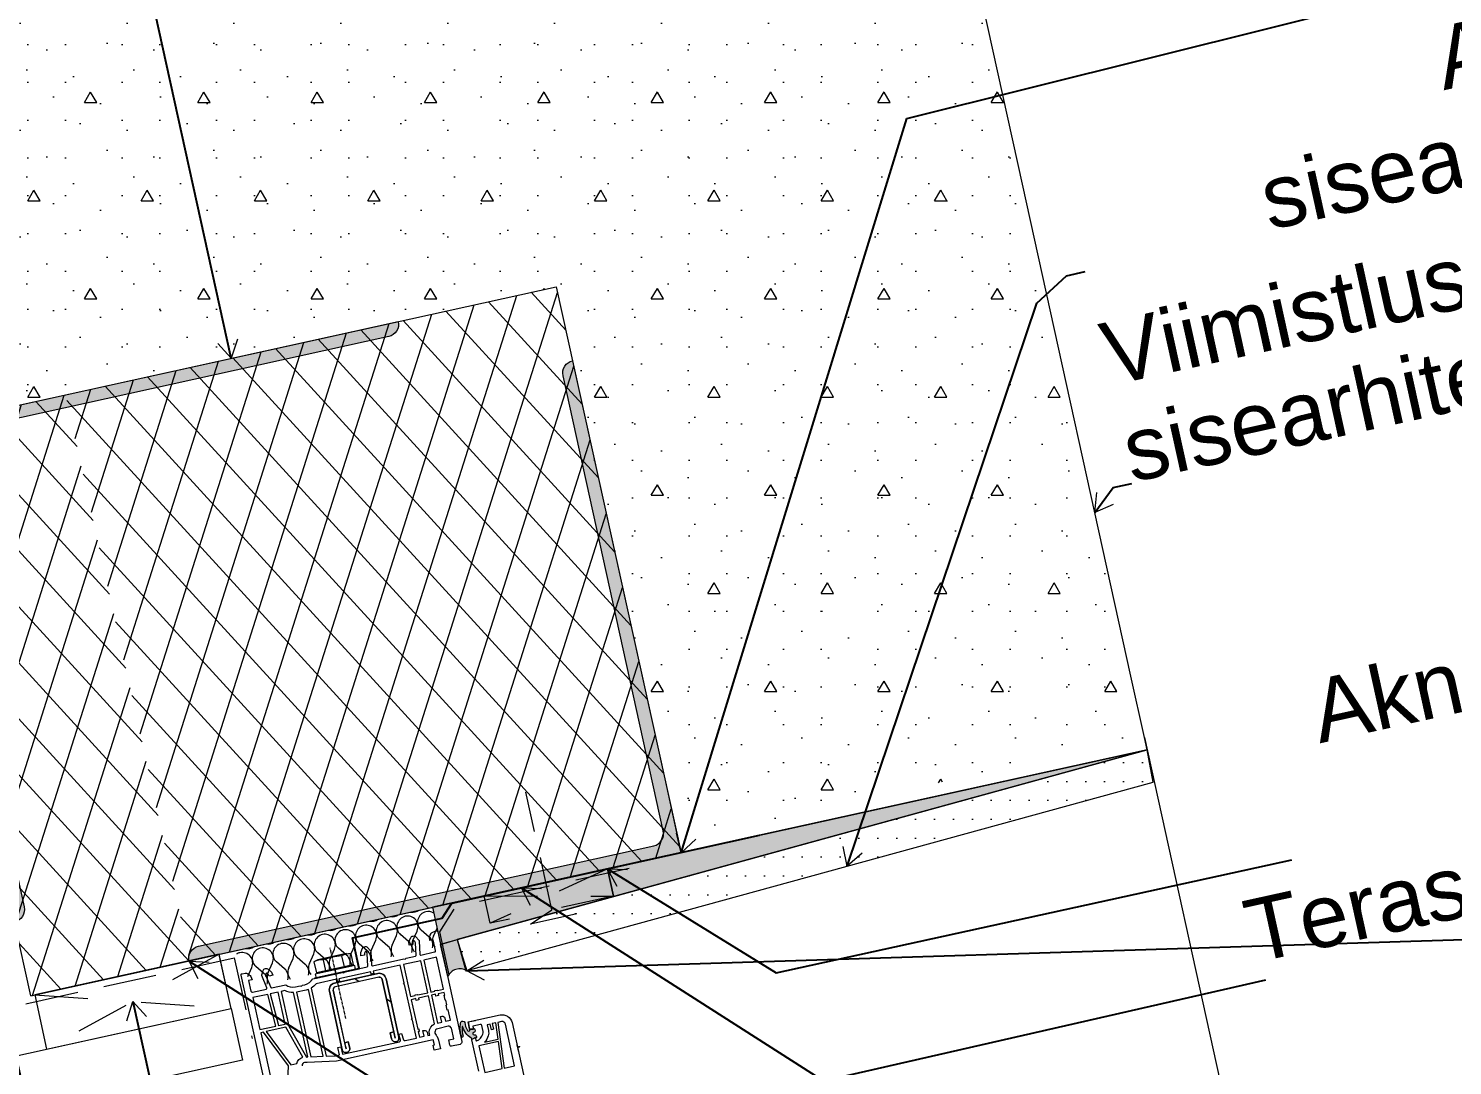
# Model space of a CAD drawing. Header units: millimetres. Extents: x 1638 to 3413, y -238 to 1458.
# Drawn here: x 2363 to 2928, y 397 to 809 of the extents above; entities that cross this region are included whole.
import ezdxf

# ---------------------------------------------------------------- set-up
doc = ezdxf.new("R2010")
doc.units = ezdxf.units.MM
doc.header["$MEASUREMENT"] = 0
for name, pattern in [('ACAD_ISO10W100', [1.8, 1.2, -0.3, 0, -0.3]), ('Dashed', [42.333333, 21.166667, -21.166667]), ('Hidden Line', [31.75, 21.166667, -10.583333]), ('Hidden Line (2)', [39.122222, 28.222222, -10.9])]:
    doc.linetypes.add(name, pattern=pattern)
for name, color, linetype, lineweight in [('0_Pen_No__1', 7, 'Continuous', 13), ('0_Pen_No__141', 7, 'Continuous', 20), ('0_Pen_No__2', 8, 'Continuous', 15), ('0_Pen_No__7', 7, 'Continuous', 35), ('2D Drafting - General_Pen_No__1', 7, 'Continuous', 13), ('2D Drafting - General_Pen_No__141', 7, 'Continuous', 20), ('Annotation - Label_Pen_No__2', 8, 'Continuous', 15), ('Dimensioning - General_Pen_No__1', 7, 'Continuous', 13), ('New_2D Drafting - General_Pen_No__1', 7, 'Continuous', 13), ('New_Structural - Bearing_Pen_No__1', 7, 'Continuous', 13), ('Structural - Bearing_Pen_No__1', 7, 'Continuous', 13), ('Structural - Bearing_Pen_No__2', 8, 'Continuous', 15)]:
    doc.layers.add(name, color=color, linetype=linetype, lineweight=lineweight)
for name, color, linetype, lineweight, true_color in [('0_Pen_No__146', 7, 'Continuous', 20, 0x5eaeff), ('0_Pen_No__161', 7, 'Continuous', 13, 0x6a6a6a), ('0_Pen_No__48', 7, 'Continuous', 25, 0xa80f02), ('0_Pen_No__61', 7, 'Continuous', 20, 0x6a6a6a), ('2D Drafting - General_Pen_No__145', 7, 'Continuous', 20, 0x0077b0), ('2D Drafting - General_Pen_No__61', 7, 'Continuous', 20, 0x6a6a6a)]:
    doc.layers.add(name, color=color, linetype=linetype, lineweight=lineweight, true_color=true_color)
doc.layers.add('Dimensioning - General', color=7, linetype='Continuous')
doc.styles.add('GENERATED_STYLE_1', font='')
doc.styles.add('GENERATED_STYLE_2', font='txt.shx')
doc.styles.get('GENERATED_STYLE_1').set_extended_font_data('Arial')
doc.dimstyles.new('GENERATED_STYLE__1', dxfattribs={"dimtxt": 30, "dimasz": 9.5, "dimexe": 0.18, "dimexo": 0.0625, "dimgap": 0, "dimtad": 1, "dimdec": 0, "dimzin": 0, "dimdsep": 46, "dimtxsty": 'GENERATED_STYLE_1', "dimblk": 'ARROWHEAD_2', "dimblk1": 'ARROWHEAD_2', "dimblk2": 'ARROWHEAD_2', "dimcen": 0.09, "dimse1": 1, "dimse2": 1, "dimclrd": 7, "dimclre": 7, "dimclrt": 7, "dimadec": 0, "dimazin": 0, "dimtfac": 1, "dimtdec": 4, "dimtmove": 0, "dimatfit": 3, "dimfxl": 0, "dimtolj": 1, "dimtzin": 0, "dimarcsym": 0})
doc.dimstyles.new('GENERATED_STYLE__2', dxfattribs={"dimtxt": 0.18, "dimasz": 7.6, "dimexe": 0.18, "dimexo": 0.0625, "dimgap": 0, "dimtad": 0, "dimtih": 1, "dimtoh": 1, "dimdec": 4, "dimzin": 0, "dimdsep": 46, "dimcen": 0.09, "dimadec": 0, "dimazin": 0, "dimtfac": 1, "dimtdec": 4, "dimtmove": 0, "dimatfit": 3, "dimldrblk": 'ARROWHEAD_14', "dimfxl": 0, "dimtolj": 1, "dimtzin": 0, "dimarcsym": 0})
pattern_1 = [(0, (0, 0), (0, 77.9423), [4.875, -40.125]), (0, (22.5, 38.97), (0, 77.9423), [4.875, -40.125]), (60, (0, 0), (-67.5, 38.9711), [4.875, -40.125]), (60, (45, 0), (-67.5, 38.9711), [4.875, -40.125]), (120, (4.875, 0), (67.5, 38.9711), [4.875, -40.125]), (120, (49.875, 0), (67.5, 38.9711), [4.875, -40.125]), (0, (0, 7.5), (0, 15), [0, -15, 0, -22.5]), (45, (7.5, 7.5), (-10.6066, 10.6066), [0, -11.25, 0, -18.75])]

# ---------------------------------------------------------------- blocks, each defined once
blk = doc.blocks.new('*X2')
at = {"layer": 'Structural - Bearing_Pen_No__2', "color": 8, "linetype": 'Continuous', "lineweight": 15}
for p, q in [((2498.96, 443.17), (2500.7, 447)), ((2505.53, 444.62), (2502.34, 447.36)), ((2507.17, 444.98), (2508.91, 448.8)), ((2513.73, 446.43), (2510.55, 449.17)), ((2515.37, 446.79), (2517.11, 450.61)), ((2521.93, 448.23), (2518.75, 450.97)), ((2523.57, 448.59), (2525.01, 451.76)), ((2474.35, 437.75), (2476.09, 441.58)), ((2480.92, 439.2), (2477.73, 441.94)), ((2482.56, 439.56), (2484.3, 443.38)), ((2489.12, 441.01), (2485.94, 443.75)), ((2490.76, 441.37), (2492.5, 445.19)), ((2497.32, 442.81), (2494.14, 445.55)), ((2449.87, 432.62), (2451.48, 436.16)), ((2456.31, 433.78), (2453.12, 436.52)), ((2457.95, 434.14), (2459.68, 437.97)), ((2464.51, 435.59), (2461.33, 438.33)), ((2466.15, 435.95), (2467.89, 439.77)), ((2472.71, 437.39), (2469.53, 440.13))]:
    blk.add_line(p, q, dxfattribs=at)
for centre, start, end in [((2515.4, 462.28), 259.6246, 305.2147), ((2521.49, 454.16), 102.4196, 229.2895), ((2521.49, 454.16), 58.2116, 102.4196), ((2523.6, 464.08), 259.6246, 264.7978), ((2490.79, 456.86), 259.6246, 305.2147), ((2496.88, 448.74), 102.4196, 229.2895), ((2496.88, 448.74), 335.5497, 102.4196), ((2498.99, 458.66), 259.6246, 305.2147), ((2505.08, 450.54), 102.4196, 229.2895), ((2505.08, 450.54), 335.5497, 102.4196), ((2507.2, 460.47), 259.6246, 305.2147), ((2513.29, 452.35), 102.4196, 229.2895), ((2513.29, 452.35), 335.5497, 102.4196), ((2466.18, 451.44), 259.6246, 305.2147), ((2472.27, 443.32), 102.4196, 229.2895), ((2472.27, 443.32), 335.5497, 102.4196), ((2474.38, 453.24), 259.6246, 305.2147), ((2480.47, 445.12), 102.4196, 229.2895), ((2480.47, 445.12), 335.5497, 102.4196), ((2482.59, 455.05), 259.6246, 305.2147), ((2488.68, 446.93), 102.4196, 229.2895), ((2488.68, 446.93), 335.5497, 102.4196), ((2519.19, 445.05), 155.5497, 220.203), ((2519.19, 445.05), 344.6363, 49.2895), ((2527.4, 446.86), 155.5497, 220.203), ((2447.66, 437.9), 102.4196, 122.6839), ((2447.66, 437.9), 335.5497, 102.4196), ((2449.77, 447.82), 259.6246, 305.2147), ((2455.86, 439.7), 102.4196, 229.2895), ((2455.86, 439.7), 335.5497, 102.4196), ((2457.98, 449.63), 259.6246, 305.2147), ((2464.06, 441.51), 102.4196, 229.2895), ((2464.06, 441.51), 335.5497, 102.4196), ((2486.38, 437.82), 344.6363, 49.2895), ((2494.58, 439.63), 155.5497, 220.203), ((2494.58, 439.63), 344.6363, 49.2895), ((2502.79, 441.44), 155.5497, 220.203), ((2502.79, 441.44), 344.6363, 49.2895), ((2510.99, 443.24), 155.5497, 220.203), ((2510.99, 443.24), 344.6363, 49.2895), ((2461.77, 432.4), 344.6363, 49.2895), ((2469.97, 434.21), 155.5497, 220.203), ((2469.97, 434.21), 344.6363, 49.2895), ((2478.18, 436.02), 155.5497, 220.203), ((2478.18, 436.02), 344.6363, 49.2895), ((2486.38, 437.82), 155.5497, 220.203), ((2453.57, 430.6), 344.6363, 49.2895), ((2461.77, 432.4), 155.5497, 220.203)]:
    blk.add_arc(centre, 4.2, start, end, dxfattribs=at)
blk = doc.blocks.new('*D6')
at = {"layer": 'Dimensioning - General_Pen_No__1', "color": 7, "linetype": 'Continuous', "lineweight": 13}
for p, q in [((2867.6, 230.04), (2871.96, 243.8)), ((2867.76, 246.08), (2871.79, 227.77)), ((2875.75, 238.24), (2869.78, 236.92)), ((2869.78, 236.92), (2605.62, 178.75)), ((2603.6, 187.9), (2607.63, 169.59)), ((2607.8, 185.63), (2603.44, 171.87)), ((2605.62, 178.75), (2599.65, 177.43))]:
    blk.add_line(p, q, dxfattribs=at)
at = {"layer": 'Dimensioning - General_Pen_No__1', "color": 7, "lineweight": 13, "insert": (2703.06, 206.35), "char_height": 30, "attachment_point": 7, "rotation": 12.42, "style": 'GENERATED_STYLE_1'}
blk.add_mtext('\\A1;{\\pql;\\fArial|b0|i0|c0|p34;270}', dxfattribs=at)
blk = doc.blocks.new('ARROWHEAD_2')
at = {"color": 0, "linetype": 'Continuous', "lineweight": 0}
for p, q in [((-0.378, -0.655), (0.378, 0.655)), ((0, 0), (-1, 0))]:
    blk.add_line(p, q, dxfattribs=at)
blk = doc.blocks.new('ARROWHEAD_14')
at = {"color": 0, "linetype": 'Continuous', "lineweight": 0}
blk.add_line((0, 0), (-1, 0), dxfattribs=at)
at = {"color": 0, "linetype": 'Continuous', "lineweight": 0, "flags": 128}
blk.add_lwpolyline([(-0.9093, 0.525), (0, 0), (-0.9093, -0.525)], dxfattribs=at)

msp = doc.modelspace()

# ---------------------------------------------------------------- hatches: boundary and pattern name
at = {"layer": '0_Pen_No__1', "linetype": 'Continuous', "lineweight": 13}
h = msp.add_hatch(dxfattribs=at)
h.set_pattern_fill('ANSI31_0001', style=0, pattern_type=2)
h.set_pattern_definition([(327.42, (2492.32, 431.707), (17.097, 26.754), [])])
h.paths.add_polyline_path([(2509.87, 408.46, -1), (2506.94, 407.81), (2506.41, 410.25), (2507.87, 410.58), (2503.29, 431.38, 0.414214), (2501.86, 432.29), (2484.67, 428.51, 0.414214), (2483.76, 427.08), (2488.34, 406.27), (2489.8, 406.6), (2490.34, 404.16, -1), (2487.41, 403.51), (2482.29, 426.75, -0.414214), (2484.35, 429.97), (2501.54, 433.76, -0.414214), (2504.76, 431.7)])
msp.add_hatch(color=7, dxfattribs=at).paths.add_polyline_path([(2534.22, 409.98), (2534.2, 410.04, -0.400954), (2534.38, 410.25, -0.033048), (2534.24, 410.83, -0.370227), (2534, 410.94), (2533.99, 411.03, -0.381423), (2534.16, 411.23, -0.013151), (2534.14, 411.83, -1.124232), (2534.15, 412.23, -0.047897), (2534.5, 414.41, -0.678822), (2536.01, 414.33, 0.100762), (2537.07, 411.16, 0.546779), (2538.05, 411.17), (2537.94, 411.66), (2539.49, 411.59), (2539.43, 411.87), (2539.56, 411.87, -0.341309), (2540.03, 411.47), (2540.13, 411.02, -0.414214), (2539.75, 410.43), (2539.55, 410.39, 1), (2539.77, 409.41), (2539.96, 409.45, -0.414214), (2540.56, 409.07), (2540.66, 408.6, -0.339454), (2540.41, 408.05), (2540.29, 407.99), (2540.22, 408.29), (2538.84, 407.57), (2538.78, 407.84, 0.249963), (2538.49, 408.2, -0.189468), (2535.17, 412.67, 0.789891), (2534.98, 412.67, 0.084557), (2535.39, 408.81, -0.888454), (2534.78, 408.71, -0.007198), (2534.6, 409.21, -0.015269), (2534.45, 409.86, -0.379459)])
at = {"layer": '0_Pen_No__161', "linetype": 'Continuous', "lineweight": 0, "true_color": 0xd9d9d9}
msp.add_hatch(color=254, dxfattribs=at).paths.add_polyline_path([(2533.01, 447.29), (2536.8, 434.85, 0.44889), (2529.25, 432.55), (2526.44, 445.28)])
at = {"layer": '2D Drafting - General_Pen_No__141', "linetype": 'Continuous', "lineweight": 20}
h = msp.add_hatch(dxfattribs=at)
h.set_pattern_fill('Gypsum_0001', style=0, pattern_type=2)
h.set_pattern_definition([(0, (0, 0), (0, 7.5), [0, -7.5])])
h.paths.add_polyline_path([(2806.88, 522.51), (2533.01, 447.29), (2536.45, 434.75), (2809.33, 509.7)])
at = {"layer": '2D Drafting - General_Pen_No__61', "linetype": 'Continuous', "lineweight": 0, "true_color": 0xd9d9d9}
for points in [[(2357.34, 454.22), (2314.33, 649.54), (2324.1, 651.69), (2509.65, 692.56, -0.414214), (2505.84, 686.6), (2325.17, 646.81, 0.414214), (2321.36, 640.85), (2361.15, 460.18, -0.414214)], [(2578.83, 677.02), (2621.87, 481.7), (2612.11, 479.55), (2426.56, 438.66, -0.414214), (2430.37, 444.62), (2611.03, 484.43, 0.414214), (2614.84, 490.39), (2575.02, 671.06, -0.414214)]]:
    msp.add_hatch(color=254, dxfattribs=at).paths.add_polyline_path(points)
at = {"layer": 'New_Structural - Bearing_Pen_No__1', "linetype": 'Continuous', "lineweight": 13}
h = msp.add_hatch(dxfattribs=at)
h.set_pattern_fill('Lightweight_Concrete_0001', style=0, pattern_type=2)
h.set_pattern_definition(pattern_1)
h.paths.add_polyline_path([(2716.55, 932.68), (2531.5, 891.92), (2572.36, 706.37), (2757.41, 747.12)])
h = msp.add_hatch(dxfattribs=at)
h.set_pattern_fill('Lightweight_Concrete_0001', style=0, pattern_type=2)
h.set_pattern_definition(pattern_1)
h.paths.add_polyline_path([(2531.5, 891.92), (2273.47, 835.1), (2314.33, 649.54), (2572.36, 706.37)])
h = msp.add_hatch(dxfattribs=at)
h.set_pattern_fill('Lightweight_Concrete_0001', style=0, pattern_type=2)
h.set_pattern_definition(pattern_1)
h.paths.add_polyline_path([(2757.41, 747.12), (2572.36, 706.37), (2615.38, 511.05), (2800.43, 551.8)])
h = msp.add_hatch(dxfattribs=at)
h.set_pattern_fill('Batt_Insulation_0001', style=0, pattern_type=2)
h.set_pattern_definition([(72.42, (2499.704, 572.611), (-14.2994, 4.5306), []), (132.42, (2499.704, 572.611), (11.0733, 10.1184), [])])
h.paths.add_polyline_path([(2572.36, 706.37), (2377.58, 663.47), (2427.04, 438.85), (2621.83, 481.75)])
h = msp.add_hatch(dxfattribs=at)
h.set_pattern_fill('Batt_Insulation_0001', style=0, pattern_type=2)
h.set_pattern_definition([(72.42, (2370.686, 544.198), (-14.2994, 4.5306), []), (132.42, (2370.686, 544.198), (11.0733, 10.1184), [])])
h.paths.add_polyline_path([(2314.33, 649.54), (2363.8, 424.92), (2427.04, 438.85), (2377.58, 663.47)])
h = msp.add_hatch(dxfattribs=at)
h.set_pattern_fill('Lightweight_Concrete_0001', style=0, pattern_type=2)
h.set_pattern_definition(pattern_1)
h.paths.add_polyline_path([(2800.43, 551.8), (2615.38, 511.05), (2620.76, 486.63), (2805.81, 527.39)])
at = {"layer": 'Structural - Bearing_Pen_No__2', "linetype": 'Continuous', "lineweight": 15}
h = msp.add_hatch(dxfattribs=at)
h.set_pattern_fill('Cut_Stone_0001', color=8, style=0, pattern_type=2)
h.set_pattern_definition([(143.8433, (2547.7953, 449.5404), (1.22426, 2.208256), [0, -1.683278, 0, -2.524917]), (84.6152, (2542.668, 448.4113), (-2.365025, 0.416868), [0, -1.291934, 0, -2.231522])])
h.paths.add_polyline_path([(2806.88, 522.51), (2523.19, 460.03), (2526.43, 445.34)])

# ---------------------------------------------------------------- linework, layer by layer
at = {"layer": '0_Pen_No__1', "color": 7, "linetype": 'Continuous', "lineweight": 13}
for p, q in [((2489.04, 441.65), (2490.8, 441.57)), ((2490.8, 441.57), (2491.77, 437.19)), ((2477.71, 439.16), (2476.14, 438.34)), ((2476.14, 438.34), (2477.11, 433.96)), ((2491.77, 437.19), (2477.11, 433.96)), ((2479.81, 439.15), (2480.78, 434.76)), ((2484.34, 436.01), (2484.82, 433.86)), ((2487.14, 440.77), (2488.1, 436.38)), ((2490.1, 436.82), (2490.18, 436.48)), ((2478.78, 434.32), (2478.85, 433.98)), ((2537.32, 414.5), (2540.25, 415.15)), ((2537.32, 414.5), (2540.25, 415.15)), ((2537.32, 414.5), (2537.96, 411.57)), ((2537.32, 414.5), (2537.96, 411.57)), ((2556.71, 405.46), (2557.36, 402.53))]:
    msp.add_line(p, q, dxfattribs=at)
at = {"layer": '0_Pen_No__1', "color": 7, "linetype": 'Continuous', "lineweight": 13, "flags": 128}
msp.add_lwpolyline([(2489.04, 441.65), (2477.71, 439.16)], dxfattribs=at)
for points in [[(2490.8, 441.57, 0.143594), (2487.14, 440.77)], [(2479.81, 439.15, 0.143594), (2476.14, 438.34)], [(2487.14, 440.77, 0.071797), (2479.81, 439.15)]]:
    msp.add_lwpolyline(points, format="xyb", dxfattribs=at)
at = {"layer": '0_Pen_No__1', "color": 7, "linetype": 'Continuous', "lineweight": 13}
for points in [[(2481.02, 400.92), (2484.76, 401.08), (2486.33, 401.43), (2485.69, 404.36), (2486.86, 404.62), (2487.51, 401.69), (2510.07, 406.66, 0.414214), (2510.45, 407.25), (2509.91, 409.69), (2510.89, 409.91), (2511.77, 407.48, 0.375902), (2512.35, 407.16), (2516.8, 408.14), (2515.23, 415.27), (2514.88, 415.5), (2515.11, 415.86), (2512.12, 429.43), (2511.76, 429.66), (2511.99, 430.02), (2510.44, 437.05), (2499.7, 434.68), (2499.91, 433.7), (2498.93, 433.49), (2498.72, 434.47), (2486.02, 431.67), (2486.24, 430.69), (2485.26, 430.48), (2485.05, 431.46), (2477.02, 429.69, -0.093612), (2475.06, 427.97)], [(2473.71, 400.62), (2468.08, 426.18, -0.130906), (2464.56, 426.94), (2463.17, 426.64), (2466.2, 412.87), (2473.23, 400.6)], [(2479.8, 400.87), (2473.95, 427.44, -0.035047), (2473.01, 427.17), (2469.28, 426.34), (2474.93, 400.67)], [(2518.07, 408.42), (2519.93, 408.83), (2519.43, 411.07), (2519.92, 411.18, -0.414214), (2521.11, 410.42), (2521.39, 409.15), (2522.1, 409.31, -0.082733), (2521.92, 410.41, -0.290501), (2524.07, 413.75), (2521.62, 424.87), (2517.62, 423.99), (2517.77, 423.3), (2516.79, 423.09), (2516.64, 423.77), (2514.78, 423.36), (2517.36, 411.64), (2517.75, 411.73), (2517.97, 410.75), (2517.58, 410.67)], [(2525.22, 414.09), (2526.88, 414.46), (2526.39, 416.7), (2526.88, 416.81, -0.414214), (2528.07, 416.05), (2528.35, 414.78), (2530.3, 415.21), (2529.4, 419.31), (2529.1, 419.24), (2528.67, 421.2), (2528.97, 421.26), (2528.54, 423.22), (2528.24, 423.15), (2527.81, 425.1), (2528.11, 425.17), (2527.87, 426.24), (2525.43, 425.71), (2525.58, 425.02), (2524.6, 424.81), (2524.45, 425.49), (2522.79, 425.12)], [(2539.75, 410.43), (2539.55, 410.39, 1), (2539.77, 409.41), (2539.96, 409.45, -0.414214), (2540.56, 409.07), (2540.66, 408.6, -0.339454), (2540.41, 408.05), (2540.29, 407.99), (2540.22, 408.29), (2538.84, 407.57), (2538.78, 407.84, 0.249963), (2538.49, 408.2, -0.189468), (2535.17, 412.67, 0.789891), (2534.98, 412.67, 0.084557), (2535.39, 408.81, -0.888454), (2534.78, 408.71, -0.007198), (2534.6, 409.21, -0.015269), (2534.45, 409.86, -0.379459), (2534.22, 409.98), (2534.21, 410), (2534.2, 410.04, -0.400954), (2534.38, 410.25, -0.033048), (2534.24, 410.83, -0.370227), (2534, 410.94), (2533.99, 411.03, -0.381423), (2534.16, 411.23, -0.013151), (2534.14, 411.83, -1.124232), (2534.15, 412.23, -0.047897), (2534.5, 414.41, -0.678822), (2536.01, 414.33, 0.100762), (2537.07, 411.16, 0.546779), (2538.05, 411.17), (2537.94, 411.66), (2539.49, 411.59), (2539.43, 411.87), (2539.56, 411.87, -0.341309), (2540.03, 411.47), (2540.13, 411.02, -0.414214)], [(2543.86, 406.52), (2549.26, 407.71), (2548.35, 414.16), (2546.88, 413.84), (2547.38, 411.6), (2546.6, 411.42), (2546.1, 413.67), (2544.93, 413.41), (2545.42, 411.17, -0.127797), (2545.34, 409.05, -0.120252)], [(2551.7, 396.16), (2555.8, 397.07), (2552.14, 413.67, 0.414214), (2550.59, 414.66), (2549.13, 414.34)], [(2466.1, 397.08), (2456.19, 410.46), (2455.02, 410.2), (2463.92, 369.77, 0.315299), (2464.17, 369.54), (2464.81, 369.45)], [(2471.8, 400.49), (2464.98, 412.39), (2457.21, 410.68), (2467.02, 397.48), (2469.35, 398, -0.296825)]]:
    msp.add_lwpolyline(points, format="xyb", close=True, dxfattribs=at)
at = {"layer": '0_Pen_No__1', "color": 7, "linetype": 'Continuous', "lineweight": 13, "flags": 128}
msp.add_lwpolyline([(2476.7, 433.51), (2477.05, 431.95), (2492.67, 435.39), (2492.33, 436.95)], close=True, dxfattribs=at)
at = {"layer": '0_Pen_No__1', "color": 7, "linetype": 'Continuous', "lineweight": 13}
for points in [[(2514.5, 424.63), (2516.36, 425.04), (2516.32, 425.23), (2517.29, 425.45), (2517.34, 425.25), (2521.34, 426.14), (2518.54, 438.83), (2511.71, 437.33)], [(2522.51, 426.39), (2524.17, 426.76), (2524.13, 426.96), (2525.11, 427.17), (2525.15, 426.98), (2527.59, 427.51), (2524.79, 440.21), (2519.72, 439.09)], [(2461.08, 412.87), (2457.8, 425.45), (2451.94, 424.16), (2454.74, 411.47)], [(2464.7, 413.66), (2461.9, 426.36), (2458.78, 425.67), (2462.06, 413.08)], [(2543.98, 394.46), (2550.92, 395.99), (2549.4, 406.72), (2541.66, 405.01)]]:
    msp.add_lwpolyline(points, close=True, dxfattribs=at)
at = {"layer": '0_Pen_No__1', "color": 7, "linetype": 'Continuous', "lineweight": 13, "flags": 128}
for points in [[(2509.87, 408.46, -1), (2506.94, 407.81), (2506.41, 410.25), (2507.87, 410.58), (2503.29, 431.38, 0.414214), (2501.86, 432.29), (2484.67, 428.51, 0.414214), (2483.76, 427.08), (2488.34, 406.27), (2489.8, 406.6), (2490.34, 404.16, -1), (2487.41, 403.51), (2482.29, 426.75, -0.414214), (2484.35, 429.97), (2501.54, 433.76, -0.414214), (2504.76, 431.7)], [(2534.22, 409.98), (2534.2, 410.04, -0.400954), (2534.38, 410.25, -0.033048), (2534.24, 410.83, -0.370227), (2534, 410.94), (2533.99, 411.03, -0.381423), (2534.16, 411.23, -0.013151), (2534.14, 411.83, -1.124232), (2534.15, 412.23, -0.047897), (2534.5, 414.41, -0.678822), (2536.01, 414.33, 0.100762), (2537.07, 411.16, 0.546779), (2538.05, 411.17), (2537.94, 411.66), (2539.49, 411.59), (2539.43, 411.87), (2539.56, 411.87, -0.341309), (2540.03, 411.47), (2540.13, 411.02, -0.414214), (2539.75, 410.43), (2539.55, 410.39, 1), (2539.77, 409.41), (2539.96, 409.45, -0.414214), (2540.56, 409.07), (2540.66, 408.6, -0.339454), (2540.41, 408.05), (2540.29, 407.99), (2540.22, 408.29), (2538.84, 407.57), (2538.78, 407.84, 0.249963), (2538.49, 408.2, -0.189468), (2535.17, 412.67, 0.789891), (2534.98, 412.67, 0.084557), (2535.39, 408.81, -0.888454), (2534.78, 408.71, -0.007198), (2534.6, 409.21, -0.015269), (2534.45, 409.86, -0.379459)]]:
    msp.add_lwpolyline(points, format="xyb", close=True, dxfattribs=at)
at = {"layer": '0_Pen_No__1', "color": 7, "linetype": 'Continuous', "lineweight": 13}
msp.add_lwpolyline([(2507.87, 410.58), (2506.41, 410.25), (2506.94, 407.81, 1), (2509.87, 408.46), (2504.76, 431.7, 0.414214), (2501.54, 433.76, -0.414214), (2504.76, 431.7), (2509.87, 408.46, -1), (2506.94, 407.81), (2506.41, 410.25), (2507.87, 410.58), (2503.29, 431.38, 0.414214), (2501.86, 432.29, -0.414214), (2503.29, 431.38), (2508.41, 408.13), (2507.87, 410.58), (2503.29, 431.38, 0.414214), (2501.86, 432.29), (2484.67, 428.51, 0.414214), (2483.76, 427.08), (2488.34, 406.27), (2488.88, 403.83), (2483.76, 427.08), (2488.34, 406.27), (2489.8, 406.6), (2490.34, 404.16, -1), (2487.41, 403.51), (2482.29, 426.75, -0.414214), (2484.35, 429.97), (2501.54, 433.76), (2484.35, 429.97, 0.414214), (2482.29, 426.75), (2487.41, 403.51, 1), (2490.34, 404.16), (2489.8, 406.6), (2488.34, 406.27)], format="xyb", dxfattribs=at)
at = {"layer": '0_Pen_No__141', "color": 7, "linetype": 'Continuous', "lineweight": 20}
for points in [[(2461.28, 369.19), (2447.22, 433.06, -0.429634), (2447.62, 433.66), (2448.8, 433.85, -0.185339), (2449.85, 433.64), (2450.5, 433.22, -0.153915), (2451.08, 432.53), (2451.61, 431.26), (2450.24, 430.96), (2451.16, 426.76, 0.414214), (2451.76, 426.38), (2457.27, 427.59, 0.466308), (2457.48, 428), (2455.44, 432.94, -0.176327), (2455.43, 433.28), (2455.97, 434.98, -0.316083), (2456.88, 435.68, -0.287517), (2457.93, 435.51), (2459.31, 434.29), (2459.81, 433.07), (2458.32, 432.74), (2458.14, 433.19, 0.113936), (2457.87, 433.56), (2457.62, 433.79, 0.542956), (2457.13, 433.65), (2457.08, 433.51, 0.176327), (2457.11, 432.82), (2459.01, 428.23, 0.36397), (2459.35, 428.05), (2464.94, 429.28, 0.213422), (2468.78, 428.49), (2470.64, 428.9), (2471.21, 428.72), (2471.66, 429.12), (2472.54, 429.31, 0.213422), (2475.69, 431.65), (2487.39, 434.22), (2487.96, 434.04), (2488.4, 434.45), (2497.3, 436.41, 0.36397), (2497.53, 436.71), (2497.32, 441.68, 0.176327), (2497.06, 442.31), (2496.96, 442.42, 0.542956), (2496.46, 442.34), (2496.32, 442.02, 0.113936), (2496.24, 441.58), (2496.26, 441.09), (2494.77, 440.76), (2494.72, 442.08), (2495.45, 443.77, -0.287517), (2496.33, 444.37, -0.316083), (2497.45, 444.12), (2498.66, 442.8, -0.176327), (2498.79, 442.48), (2499.01, 437.14, 0.466308), (2499.38, 436.86), (2511.8, 439.6), (2512.37, 439.42), (2512.82, 439.82), (2516.44, 440.62, 0.36397), (2516.67, 440.93), (2516.46, 445.89, 0.176327), (2516.2, 446.52), (2516.1, 446.64, 0.542956), (2515.6, 446.56), (2515.46, 446.24, 0.113936), (2515.38, 445.8), (2515.4, 445.31), (2513.91, 444.98), (2513.86, 446.3), (2514.59, 447.98, -0.287517), (2515.47, 448.58, -0.316083), (2516.59, 448.33), (2517.8, 447.01, -0.176327), (2517.93, 446.7), (2518.16, 441.36, 0.466308), (2518.52, 441.08), (2524.03, 442.29, 0.414214), (2524.41, 442.89), (2523.48, 447.09), (2522.12, 446.79), (2522.06, 448.16, -0.153915), (2522.29, 449.03), (2522.71, 449.68, -0.185339), (2523.57, 450.32), (2524.72, 450.64, -0.429634), (2525.34, 450.26), (2534.92, 406.8, -0.414214), (2534.15, 405.61), (2530.74, 404.86, -0.414214), (2530.14, 405.24), (2529.67, 407.39), (2531.62, 407.82), (2530.7, 412.02, 0.414214), (2529.5, 412.78), (2525.3, 411.85, 0.34534), (2524.12, 410.42, 0.172154), (2524.37, 409.66), (2524.69, 409.24, -0.030841), (2525.03, 408.72, -0.078412), (2525.6, 407.27), (2526.34, 403.89), (2523.9, 403.35), (2523.47, 405.31), (2523.96, 405.41), (2523.53, 407.37), (2485.05, 398.89), (2473.5, 398.4), (2472.44, 398.36, 0.466308), (2471.51, 397.15)], [(2541.62, 394.97), (2538.87, 407.43, -0.339454), (2538.98, 407.65), (2539.99, 408.17, -0.493145), (2540.28, 408.04), (2540.46, 407.21, 0.449186), (2540.72, 407.06, 0.240602), (2543.24, 409.69, 0.127797), (2543.27, 410.69), (2542.74, 413.13, 0.414214), (2542.14, 413.51), (2539.41, 412.91, 0.414214), (2539.25, 412.67), (2539.44, 411.84, -0.493145), (2539.23, 411.6), (2538.1, 411.65, -0.339454), (2537.91, 411.81), (2537.32, 414.5), (2550.01, 417.3, -0.414214), (2554.78, 414.25), (2565.21, 366.89)]]:
    msp.add_lwpolyline(points, format="xyb", dxfattribs=at)
at = {"layer": '0_Pen_No__141', "color": 7, "linetype": 'Continuous', "lineweight": 20, "flags": 128}
msp.add_lwpolyline([(2533.01, 447.29), (2536.8, 434.85, 0.44889), (2529.25, 432.55), (2526.44, 445.28)], format="xyb", close=True, dxfattribs=at)
at = {"layer": '0_Pen_No__146', "color": 161, "linetype": 'Hidden Line (2)', "lineweight": 20, "true_color": 0x5eaeff, "flags": 128}
msp.add_lwpolyline([(2529.86, 433.17), (2526.09, 450.29), (2532.61, 460.42), (2601.32, 475.55)], dxfattribs=at)
at = {"layer": '0_Pen_No__2', "color": 8, "linetype": 'ACAD_ISO10W100', "lineweight": 15}
msp.add_line((2488.78, 415.86), (2482.58, 444), dxfattribs=at)
at = {"layer": '0_Pen_No__48', "color": 14, "linetype": 'Continuous', "lineweight": 25, "true_color": 0xa80f02, "flags": 128}
msp.add_lwpolyline([(2476.54, 431.84), (2494.12, 435.71), (2491.43, 447.92), (2527.08, 455.76), (2530.89, 461.72), (2652.98, 488.61)], dxfattribs=at)
at = {"layer": '0_Pen_No__61', "color": 251, "linetype": 'Hidden Line', "lineweight": 20, "true_color": 0x6a6a6a}
msp.add_lwpolyline([(2580.47, 457.38), (2562.17, 453.35), (2570.58, 459.08), (2560.32, 505.68)], dxfattribs=at)
at = {"layer": '2D Drafting - General_Pen_No__1', "color": 7, "linetype": 'Continuous', "lineweight": 13, "flags": 128}
for points in [[(2357.34, 454.22), (2314.33, 649.54), (2324.1, 651.69), (2509.65, 692.56, -0.414214), (2505.84, 686.6), (2325.17, 646.81, 0.414214), (2321.36, 640.85), (2361.15, 460.18, -0.414214)], [(2578.83, 677.02), (2621.87, 481.7), (2612.11, 479.55), (2426.56, 438.66, -0.414214), (2430.37, 444.62), (2611.03, 484.43, 0.414214), (2614.84, 490.39), (2575.02, 671.06, -0.414214)]]:
    msp.add_lwpolyline(points, format="xyb", close=True, dxfattribs=at)
at = {"layer": '2D Drafting - General_Pen_No__1', "color": 7, "linetype": 'Dashed', "lineweight": 13}
msp.add_lwpolyline([(2543.7, 464.55), (2592.67, 475.33), (2595.06, 464.47), (2546.09, 453.69)], close=True, dxfattribs=at)
for points in [[(2543.7, 464.55), (2595.06, 464.47), (2592.67, 475.33), (2546.09, 453.69)], [(2365.3, 425.26), (2443.28, 419.9), (2438.55, 441.39), (2370.03, 403.77)]]:
    msp.add_lwpolyline(points, dxfattribs=at)
at = {"layer": '2D Drafting - General_Pen_No__141', "color": 7, "linetype": 'Continuous', "lineweight": 20, "flags": 128}
for points in [[(2806.88, 522.51), (2533.01, 447.29), (2536.45, 434.75), (2809.33, 509.7)], [(2331.05, 373.68), (2347.04, 398.71), (2443.28, 419.9), (2447.79, 399.39)]]:
    msp.add_lwpolyline(points, close=True, dxfattribs=at)
at = {"layer": '2D Drafting - General_Pen_No__141', "color": 7, "linetype": 'Continuous', "lineweight": 20}
msp.add_lwpolyline([(2365.3, 425.26), (2370.03, 403.77), (2443.28, 419.9), (2438.55, 441.39)], close=True, dxfattribs=at)
at = {"layer": '2D Drafting - General_Pen_No__145', "color": 144, "linetype": 'Hidden Line', "lineweight": 20, "true_color": 0x0077b0}
msp.add_lwpolyline([(2361.76, 421.73), (2444.54, 439.96), (2451.59, 407.91)], dxfattribs=at)
at = {"layer": 'New_2D Drafting - General_Pen_No__1', "color": 7, "linetype": 'Continuous', "lineweight": 13}
msp.add_line((2805.81, 527.39), (2926.55, -20.87), dxfattribs=at)
at = {"layer": 'New_Structural - Bearing_Pen_No__1', "color": 7, "linetype": 'Continuous', "lineweight": 13}
for p, q in [((2800.43, 551.8), (2757.41, 747.12)), ((2800.43, 551.8), (2757.41, 747.12)), ((2314.33, 649.54), (2572.36, 706.37)), ((2572.36, 706.37), (2615.38, 511.05)), ((2572.36, 706.37), (2615.38, 511.05)), ((2805.81, 527.39), (2800.43, 551.8)), ((2805.81, 527.39), (2800.43, 551.8)), ((2807.96, 517.62), (2805.81, 527.39)), ((2807.96, 517.62), (2805.81, 527.39)), ((2363.8, 424.92), (2806.88, 522.51)), ((2622.6, 481.92), (2806.88, 522.51)), ((2615.38, 511.05), (2620.76, 486.63)), ((2620.76, 486.63), (2621.83, 481.75)), ((2536.66, 462.99), (2622.6, 481.92)), ((2536.66, 462.99), (2622.6, 481.92)), ((2487.83, 452.24), (2536.66, 462.99)), ((2487.83, 452.24), (2536.66, 462.99)), ((2487.83, 452.24), (2536.66, 462.99)), ((2363.8, 424.92), (2357.35, 454.22)), ((2427.28, 438.9), (2487.83, 452.24)), ((2427.28, 438.9), (2487.83, 452.24)), ((2383.33, 429.23), (2427.28, 438.9)), ((2383.33, 429.23), (2427.28, 438.9)), ((2363.8, 424.92), (2383.33, 429.23))]:
    msp.add_line(p, q, dxfattribs=at)
for points in [[(2757.41, 747.12), (2716.55, 932.68)], [(2800.43, 551.8), (2757.41, 747.12)], [(2805.81, 527.39), (2800.43, 551.8)]]:
    msp.add_lwpolyline(points, dxfattribs=at)
at = {"layer": 'Structural - Bearing_Pen_No__1', "color": 7, "linetype": 'Continuous', "lineweight": 13, "flags": 128}
msp.add_lwpolyline([(2806.88, 522.51), (2523.19, 460.03), (2526.43, 445.34)], close=True, dxfattribs=at)

# ---------------------------------------------------------------- block references
at = {"layer": 'Structural - Bearing_Pen_No__2', "color": 8, "linetype": 'Continuous', "lineweight": 15}
msp.add_blockref('*X2', (0, 0), dxfattribs=at)

# ---------------------------------------------------------------- texts
at = {"layer": '0_Pen_No__7', "color": 7, "linetype": 'Continuous', "lineweight": 35, "insert": (2557.39, 404.62), "char_height": 0.06, "attachment_point": 9, "rotation": 192.4196, "style": 'GENERATED_STYLE_2'}
msp.add_mtext('\\A1;{\\pqr;\\Ftxt.shx;ABDECKLEISTE}', dxfattribs=at)
at = {"layer": 'Annotation - Label_Pen_No__2', "color": 8, "linetype": 'Continuous', "lineweight": 15, "char_height": 25, "style": 'GENERATED_STYLE_1'}
for s, insert, width, attachment_point, rotation, line_spacing_factor in [('\\A1;{\\pqr;\\fArial|b0|i0|c0|p34;A\\fArial|b0|i0|c0|p34;knapale vastavalt sisearhitektuusele osale}', (3219.37, 808.66), 447.5828, 9, 12.42, 0.942728), ('\\A1;{\\pql;\\fArial|b0|i0|c0|p34;Viimistlus\\fArial|b0|i0|c0|p34; vastavalt sisearhitektuusele osale}', (2800.78, 628.31), 447.5828, 7, 12.42, 0.942728), ('\\A1;{\\pqr;\\fArial|b0|i0|c0|p34;Akna sisemine aurutõkke tihendusteip}', (3265.6, 567.25), 410.8541, 9, 12.4193, 0.844679)]:
    msp.add_mtext(s, dxfattribs=dict(at, insert=insert, width=width, attachment_point=attachment_point, rotation=rotation, line_spacing_factor=line_spacing_factor))
at = {"layer": 'Annotation - Label_Pen_No__2', "color": 8, "linetype": 'Continuous', "lineweight": 15, "insert": (3273.41, 523.55), "char_height": 25, "attachment_point": 9, "rotation": 12.42, "style": 'GENERATED_STYLE_1'}
msp.add_mtext('\\A1;{\\pqr;\\fArial|b0|i0|c0|p34;Terasnurgiks\\fArial|b0|i0|c0|p34; \\fArial|b0|i0|c0|p34;200 x 200 mm}', dxfattribs=at)

# ---------------------------------------------------------------- dimensions: what is measured, and where the dimension line sits
at = {"layer": 'Dimensioning - General', "color": 7, "linetype": 'Continuous', "lineweight": 13}
dim = msp.add_linear_dim(base=(2605.62, 178.75), p1=(2805.81, 527.39), p2=(2606.38, 175.27), angle=192.42, dimstyle='GENERATED_STYLE__1', dxfattribs=at)
dim.commit()
dim.dimension.update_dxf_attribs({"geometry": '*D6', "text_midpoint": (2733.33, 228.38), "dimtype": 160, "text_rotation": 12.42})

# ---------------------------------------------------------------- leaders
at = {"layer": 'Annotation - Label_Pen_No__2', "color": 8, "linetype": 'Continuous', "lineweight": 15, "annotation_type": 0, "has_hookline": 1}
for points, hookline_direction, text_width, horizontal_direction in [([(1994.74, 395.87), (1847.64, 1063.79), (2050.54, 1113.03)], 0, 883.85, (0.976598, 0.215075, 0)), ([(2054.02, 312.67), (1906.38, 983.04), (2076.91, 1023.06)], 0, 815.73, (0.976598, 0.215075, 0)), ([(2289.9, 709.11), (2225.34, 1002.29), (2378.71, 1037.87)], 0, 673.54, (0.976598, 0.215075, 0)), ([(2310.29, 667.88), (2253.17, 927.24), (2513.1, 984.25)], 0, 388.38, (0.9766, 0.215064, 0)), ([(2443.35, 677.96), (2393.7, 903.4), (2645.76, 960.31)], 0, 429.42, (0.976597, 0.215077, 0)), ([(2621.87, 481.7), (2711.51, 773.12), (2996.09, 844.26)], 0, 208.4, (0.976531, 0.215379, 0)), ([(2687.78, 476.31), (2763.09, 699.8), (2774.84, 710.76), (2782.26, 712.4)], 0, 369.85, (0.976597, 0.215076, 0)), ([(2786.13, 616.71), (2793.36, 626.67), (2800.78, 628.31)], 0, 369.85, (0.976597, 0.215076, 0)), ([(2592.67, 475.33), (2659.65, 434.05), (2864.36, 478.89)], 0, 388.38, (0.9766, 0.215064, 0)), ([(2558.5, 467.8), (2678.48, 391.13), (2854.03, 431.19)], 0, 429.42, (0.976597, 0.215076, 0)), ([(2536.8, 434.85), (3130.85, 453.46)], 0, 156.07, (0.976598, 0.215075, 0)), ([(2347.18, 449.24), (2382.66, 288.14), (2203.61, 256.86)], 1, 354.36, (0.976597, 0.215076, 0)), ([(2426.56, 438.66), (2672.93, 281.22), (2932.93, 340.28)], 0, 376.82, (0.976597, 0.215076, 0)), ([(2404.29, 422.58), (2442.54, 248.9), (2397.41, 240.73)], 1, 540.16, (0.976597, 0.215076, 0))]:
    msp.add_leader(points, dimstyle='GENERATED_STYLE__2', dxfattribs=dict(at, hookline_direction=hookline_direction, text_width=text_width, horizontal_direction=horizontal_direction))

doc.saveas('drawing.dxf')
